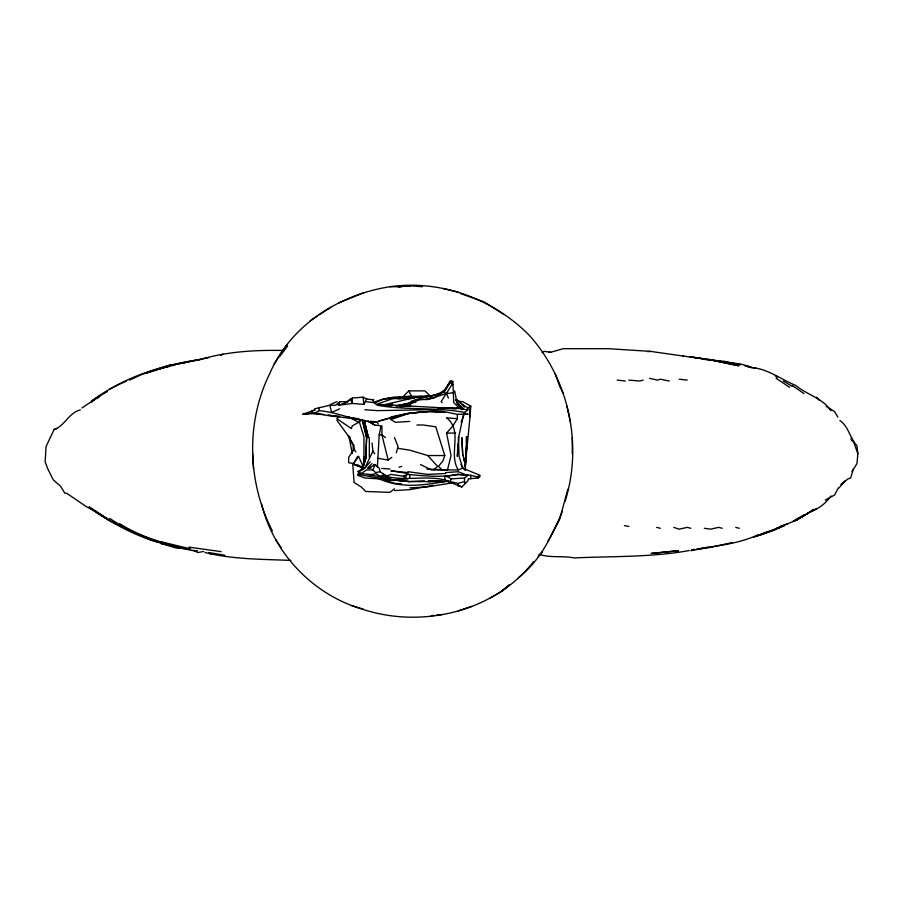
<?xml version="1.0" encoding="UTF-8"?>
<svg xmlns="http://www.w3.org/2000/svg" width="903" height="903" viewBox="0 0 903 903"><rect width="100%" height="100%" fill="white"/><g stroke="black" fill="none" stroke-linecap="round" stroke-linejoin="round"><path stroke-width="1.35" d="M363.051 467.212L365.738 458.239L366.641 437.583L362.148 419.613L366.641 436.68L365.738 458.239L363.232 467.032M457.877 444.05L457.336 456.444L459.13 434.885L463.623 414.229M352.463 450.597L352.339 453.295L352.272 450.597M465.417 465.417L467.212 436.68L465.417 464.514L464.345 466.67M466.399 449.75L466.727 444.524M364.643 460.135L364.846 457.336L362.419 469.458M377.409 466.874L379.204 434.885L381.01 425.9L374.722 425.008L367.792 421.159M457.336 415.132L457.336 418.721L446.556 417.818C463.555 431.307 447.899 453.374 458.239 469.91L462.731 468.115L479.786 475.294L479.786 476.197L478.895 476.197L479.786 477.089L477.992 477.992L468.115 478.883M469.91 416.926L470.813 406.147L462.731 401.654L458.792 401.451M839.892 420.516C848.786 426.6 849.779 438.203 856.947 445.664L857.85 453.746L856.947 463.623L852.014 471.479M465.417 464.514L469.91 417.818L469.91 407.05M349.879 436.68L349.574 439.377L352.023 452.437M547.805 541.405L559.713 519.293L567.795 489.212M373.819 399.86L366.641 398.968L363.051 397.173L352.272 398.065L347.779 401.654L339.697 401.654L338.806 405.255L337.011 404.352L335.205 405.255L329.821 405.255L314.549 408.845M461.14 422.243L464.39 413.845M565.097 501.346C582.954 444.818 568.946 379.237 529.181 335.205C493.309 298.927 440.856 279.512 389.983 286.714C339.088 294.559 290.281 325.328 269.647 373.819C245.537 422.897 247.58 482.416 272.345 530.975M853.358 469.007L850.671 477.992L847.973 478.883L840.907 484.38M337.609 418.721L337.011 420.516L346.887 433.993L354.066 445.664L354.066 449.254L355.861 451.951M347.779 401.654L338.806 405.255L352.272 403.46L363.943 404.352L366.641 398.968M362.148 469.007L365.738 458.239L362.148 468.115M416.926 425.008L423.214 425.008L435.788 426.803L444.761 455.541L442.967 460.925L438.474 466.32L442.064 469.91M401.937 480.34L364.846 477.992L357.656 475.294L358.559 473.499C364.225 473.217 370.14 475.892 375.614 473.499L380.107 476.197L382.804 475.294C403.438 482.36 426.442 474.301 447.459 480.678L448.362 481.581L450.157 481.581L451.06 478.883L464.526 477.992L468.115 475.294L457.336 474.391L470.813 475.294L477.992 477.089L479.786 475.294M850.965 439.377L851.563 437.583M445.664 476.197L458.239 474.391C441.307 477.845 424.06 475.757 407.05 474.391L403.46 476.197L390.886 474.391L386.394 476.197L380.107 471.705L375.614 472.596L372.928 469.91L374.722 465.417L373.819 464.514L373.819 465.417L368.435 468.115M396.282 452.843L398.076 446.556L394.476 437.583M80.356 409.917C68.73 412.66 65.174 425.719 54.124 429.489L46.053 446.556L45.15 461.828L47.848 469.007L53.232 479.786L60.422 486.074L64.914 493.264L66.709 493.264L86.462 506.73L93.641 510.319M372.025 442.967L372.928 451.048L364.846 468.115L358.559 471.705L364.846 468.115L370.23 461.828M562.411 511.222C552.094 535.919 540.107 560.898 518.401 577.672M337.903 416.926L337.011 418.721L351.38 428.598L352.272 425.9L360.353 421.408M451.951 382.804L452.854 381.01L453.746 402.557L457.336 406.147M407.05 474.391L405.255 477.992L403.46 476.197M838.548 487.643L834.507 495.058L825.218 500.138M361.256 466.32L361.256 467.212L354.066 464.514L354.066 462.72L357.656 456.444L358.559 456.444L363.401 466.941M433.982 398.065L443.858 391.778L450.157 381.01L450.157 382.804L451.06 382.804M443.858 392.681L451.06 381.01L451.951 381.901L451.951 384.599L441.172 401.654L442.064 402.557M274.14 363.943L286.714 345.081M457.336 418.721L452.854 425.9L446.556 433.09L451.06 455.541L447.459 469.91L426.803 469.007M443.858 391.778L450.157 381.901M354.066 449.254L348.682 457.336L348.682 462.72L354.066 463.623M433.688 469.91L437.583 466.32L427.706 455.541L409.748 450.157L398.076 448.362M354.066 462.72L358.559 456.444M279.524 356.753L287.617 345.984M533.673 561.508C494.562 611.805 421.678 629.064 362.148 609.096C313.172 594.659 273.812 553.652 261.565 504.032M447.459 386.845C438.361 398.178 422.559 395.819 410.639 401.654M839 487.868L845.276 480.678M830.907 495.95C825.184 504.416 817.001 509.777 807.564 513.017M538.154 556.564L542.647 551.631M318.917 413.337L302.877 414.229L315.226 409.962M337.011 404.352L339.697 401.654M402.557 397.173L408.845 390.886L425.008 390.886L431.295 397.173M358.559 473.499L359.45 472.596L361.256 473.499L366.641 469.91L372.928 469.91M372.025 463.623L367.532 468.115L371.235 468.115M470.813 406.147L468.115 407.942L466.32 409.736L468.115 409.736L464.526 412.434C435.731 406.881 406.079 410.504 377.409 405.255L373.819 402.557L365.738 401.654M448.362 481.581L461.828 486.965L468.115 480.678L468.115 479.786M394.476 488.771L389.983 492.361L365.738 491.469L361.256 486.965L354.066 482.473L352.757 464.311M90.955 402.557L99.025 396.27L107.412 391.563M501.334 591.138L509.427 584.851L502.237 591.138L489.663 598.317M343.298 404.352L350.477 398.968L352.272 403.46L352.272 398.065M785.113 524.688L796.785 520.196L799.866 517.882M377.409 458.239L388.188 460.033L391.789 457.336M90.955 401.654C122.661 377.465 161.434 364.981 200.511 359.45C227.68 351.402 256.046 349.912 284.208 350.477M81.97 407.942L90.052 402.557M93.28 400.401L95.436 398.968M96.463 398.584L99.928 396.27M220.795 355.5L222.951 354.066M310.068 320.836L316.987 316.219M796.785 520.196L813.851 509.416L801.277 517.498M319.29 314.718L330.712 307.37M91.846 400.763L99.025 396.27M793.195 521.099L803.963 514.812M363.943 468.115L357.656 471.705L359.45 471.705M709.679 547.139C725.967 544.611 742.932 541.89 757.865 534.858M816.538 508.524L794.098 521.099M109.805 389.091L120.584 383.707M96.519 398.426L98.675 397.354M378.312 424.105L377.409 422.311C357.295 422.028 338.918 412.366 319.041 410.639L314.549 413.337L330.712 416.023L338.625 416.385M409.748 396.27L393.584 397.173L383.696 398.968L375.614 402.557M542.048 352.565L544.441 351.369L550.728 352.272L563.303 348.682L608.204 348.682L650.408 351.369L706.981 359.45M129.569 380.107L141.24 374.711L160.091 368.435M755.472 536.359L784.222 525.58L774.334 530.072L753.678 537.251M121.747 383.188L126.364 381.134M330.712 404.352L337.011 401.654M784.222 525.58L771.636 530.975L758.17 535.456L768.543 531.472M759.062 535.456L768.645 531.472M363.051 293.001L338.806 302.877M374.869 401.812L383.696 398.968L391.789 398.065M776.614 528.142L787.811 523.785M168.172 366.629L157.404 369.327L167.281 365.738L184.144 362.938M145.191 373.368L160.542 368.435M376.517 404.352L391.789 398.968L399.871 398.065M54.124 429.489L56.821 428.598M339.697 408.845L331.615 412.434L329.821 405.255M398.968 467.212L401.666 466.32M203.739 551.451L197.813 552.523L193.028 550.13M458.239 610.902L471.705 606.41M780.497 526.223L783.962 525.072M426.803 399.611L446.556 393.584L453.746 392.681M145.236 373.413L160.813 368.605M378.312 421.408C399.747 414.511 422.13 409.465 444.761 412.434L428.598 411.531L408.845 413.337L389.983 418.721M450.157 481.581L458.239 483.376L464.526 481.581L464.526 477.992M689.203 550.548C651.277 557.411 612.2 556.18 574.082 557.919C562.648 555.571 550.333 558.122 539.057 554.318M157.404 369.327L175.363 364.835M378.763 421.058L390.886 417.818M411.96 403.11L415.888 402.072M425.076 399.657L432.729 398.246M314.255 412.739L302.877 414.229M382.421 405.12L416.926 397.173L435.054 395.288M438.644 393.99L429.501 396.27L417.829 397.173M643.229 380.107L639.629 381.01L628.86 380.107M433.214 485.362L409.748 489.663L394.476 490.566M177.157 363.943L208.593 357.656M396.394 405.853L411.542 402.557L419.624 399.86L429.501 398.968M732.13 542.647L706.981 548.042L697.274 549.182M390.886 416.926L407.953 413.337M396.282 405.921L412.434 402.557M181.322 363.424L200.511 359.45M690.818 550.728L708.776 547.139L696.969 549.001M452.606 482.8L426.803 486.965L409.748 487.868M314.616 410.165L311.862 410.639L311.862 413.337L323.985 414.488M387.432 405.187L392.681 404.352L387.161 405.187M694.339 549.419L691.721 549.837L694.497 549.509M448.001 480.859C424.647 485.408 399.871 488.929 377.635 478.105M398.787 405.966L410.639 404.352M167.281 365.738L173.274 364.993M647.711 351.673L650.408 351.369M404.352 398.663L413.89 398.279M431.295 615.688L433.982 615.383M436.68 615.09L442.064 614.491M396.146 397.817L399.995 397.422M405.131 396.914L411.542 396.27L408.845 390.886M427.706 411.531L408.845 413.337L390.886 419.613L395.379 422.311L409.748 421.408M383.696 398.968L393.584 398.065L414.229 398.065M410.639 405.255L400.108 406.215L410.639 406.147L400.108 406.632M398.968 286.714L410.639 285.822L422.311 286.714M398.076 286.714L410.639 285.822M445.664 472.596L458.239 471.705L467.212 475.294M396.722 398.697L406.158 398.065M445.664 481.581L449.581 481.333M407.953 478.883L392.681 479.786L381.01 477.089L390.085 478.488M428.598 481.581L442.064 480.836M397.93 398.686L409.748 398.065M427.706 481.581L442.143 480.814M445.664 473.499L427.706 474.391L407.953 471.705M399.419 398.641L414.229 398.223M424.557 480.87L409.748 481.581L384.147 479.03M389.983 286.714L400.763 286.714M548.934 352.272L550.728 352.272M682.736 355.861L683.639 355.861M704.419 359.45L724.048 361.245L740.212 364.835L725.843 362.148L740.212 363.943L750.088 366.629M451.951 384.599L452.854 384.599M410.639 396.27L427.706 396.27M416.926 397.173L422.514 397.173M429.501 398.065L433.542 398.065M437.583 407.942L457.336 407.942M446.556 433.09L455.541 433.09M379.204 434.885L381.901 434.885L385.491 437.583M427.706 455.541L444.761 455.541M373.819 465.417L374.722 465.417M458.239 469.91L431.295 469.91L420.516 464.514M358.559 472.596L359.45 472.596M383.944 478.962L408.845 481.581L444.761 481.581L428.598 480.678M197.509 550.728L193.321 550.728L176.266 547.139L184.099 548.121M444.761 407.942L378.312 404.352L390.886 406.147M346.526 416.746L349.156 416.859M339.697 416.407L331.615 416.023L362.6 419.839M346.436 416.734L349.134 416.859M390.886 479.786L401.666 480.294M401.417 483.782L394.476 483.376L381.901 478.883M188.016 548.776L176.266 548.042L160.994 543.538L166.389 544.441M443.858 407.942L456.444 408.845M364.846 409.736L377.409 410.639L427.706 409.736L443.858 411.531L456.444 414.229L468.115 414.229L467.212 413.337M381.608 468.409L389.983 469.007M445.664 407.942L454.74 408.641M328.026 414.872L330.712 415.132M407.953 472.596L390.886 470.802L407.953 473.499M408.845 481.581L383.696 478.883L357.656 474.391M376.066 478.138L378.763 478.432M679.146 379.215L687.228 380.107M617.189 380.107L625.271 381.01M221.156 551.631L188.84 547.139M750.991 367.532C767.561 368.48 780.982 379.441 795.893 385.502C807.124 394.983 822.249 397.828 830.907 410.639M208.593 552.523L224.757 555.221M390.164 478.522L367.532 474.391M704.284 528.278L710.571 529.169L718.653 527.375L722.242 528.278M290.845 560.424C262.322 559.183 233.121 559.476 204.992 552.523M166.581 544.543C138.622 538.098 112.773 523.763 89.149 507.621L108.902 520.196L121.487 526.483M455.541 400.311L458.239 400.763L464.526 406.147L464.526 407.05L458.239 400.763L455.846 399.566M370.681 421.193L377.409 422.311M465.079 409.522L456.444 407.942L458.837 408.54M669.27 381.01L660.285 379.215L657.587 380.107L649.505 378.312M455.676 400.243L458.239 400.763M624.368 525.58L628.86 526.483M190.635 548.934L160.994 541.744M745.065 366.008L756.375 368.435M747.842 366.629L751.883 367.532M420.516 396.27L423.214 396.868M442.967 288.508L458.239 292.098M735.719 527.375L739.309 528.278M690.818 528.278L687.228 527.375L679.146 529.169L673.762 527.375M656.695 527.375L660.285 528.278M353.175 417.671L366.641 421.408M351.38 605.507L363.051 609.096M851.563 440.574L853.358 441.172L857.85 453.746M156.501 541.744L148.419 539.046L144.232 536.653M460.406 293.452L484.279 301.974L504.043 314.549M354.066 464.514L362.713 467.664M356.459 464.514L360.049 465.869M444.761 392.681L446.556 393.584L448.362 398.065M451.06 478.883L448.362 477.089L444.761 476.197L444.761 479.786M458.239 485.171L461.828 486.965M349.912 417.592L358.559 422.311M462.347 404.736L468.115 407.942M776.128 378.312L789.606 387.297M390.435 478.883L393.584 480.678M826.189 406.373L834.507 411.531L837.871 417.152M783.319 381.01L792.292 386.394M455.767 399.634L459.13 401.654L455.902 399.51M367.984 420.967L374.722 425.008M119.693 523.785C136.759 534.362 155.7 542.082 175.363 546.247C152.528 539.971 129.377 531.946 109.805 518.401M109.805 520.196L89.149 506.73M96.339 512.114L108.902 520.196M209.124 552.884L211.279 554.318M792.292 385.502L803.963 393.584M382.804 473.499L386.394 476.197M460.936 464.514L462.731 468.115L465.417 470.271M775.225 375.614L777.19 377.409M456.783 402.219L463.623 408.845M461.828 409.736L458.239 406.147L459.672 407.942M113.406 521.99L115.2 523.785M816.538 397.173L819.235 400.243M455.541 399.86L462.009 409.556M372.928 451.048L374.722 453.746M275.934 539.949L281.33 548.042M563.303 393.584L559.713 386.394L555.221 373.819M464.526 412.434L465.417 414.229M464.526 481.581L465.417 483.376M372.928 399.86L373.819 402.557M359.45 422.311L363.943 436.68L363.943 464.323M462.731 468.115L459.13 456.444L458.295 437.165M388.188 460.033L381.901 434.885L381.901 425.9M380.107 471.705L379.204 468.115L375.614 465.417L375.614 464.514M364.27 420.9L368.435 437.583L364.586 421.419M566.892 406.147L570.493 422.311M363.051 420.516L366.641 437.583L366.641 436.68M454.649 390.886L457.336 404.352M364.202 420.064L367.532 437.583M459.13 404.352L459.537 407.151M463.623 457.336L464.074 460.925M363.051 397.173L363.943 404.352M363.943 456.444L364.349 462.02M363.943 457.336L364.349 462.923M252.592 452.843L253.495 469.007M462.731 455.541L461.828 437.583L462.731 454.638L465.417 463.623L465.417 470.508M572.288 437.583L572.288 453.746M477.992 477.089L477.992 477.992M470.813 475.294L470.813 478.883M466.32 436.68L466.32 455.541M458.239 483.376L458.239 486.074M451.06 381.01L451.06 381.901M409.748 474.391L409.748 477.992M385.491 475.294L385.491 476.197M369.327 437.583L369.327 457.336M353.175 449.254L353.175 445.664L348.682 435.788L349.574 439.377L349.574 438.486M319.041 407.942L319.041 410.639M303.78 413.337L303.78 414.229M678.255 550.728L651.311 553.426L678.255 550.728M708.776 359.45L689.926 356.753L724.048 362.148L708.776 359.45L738.417 365.738L708.776 359.45"/></g></svg>
